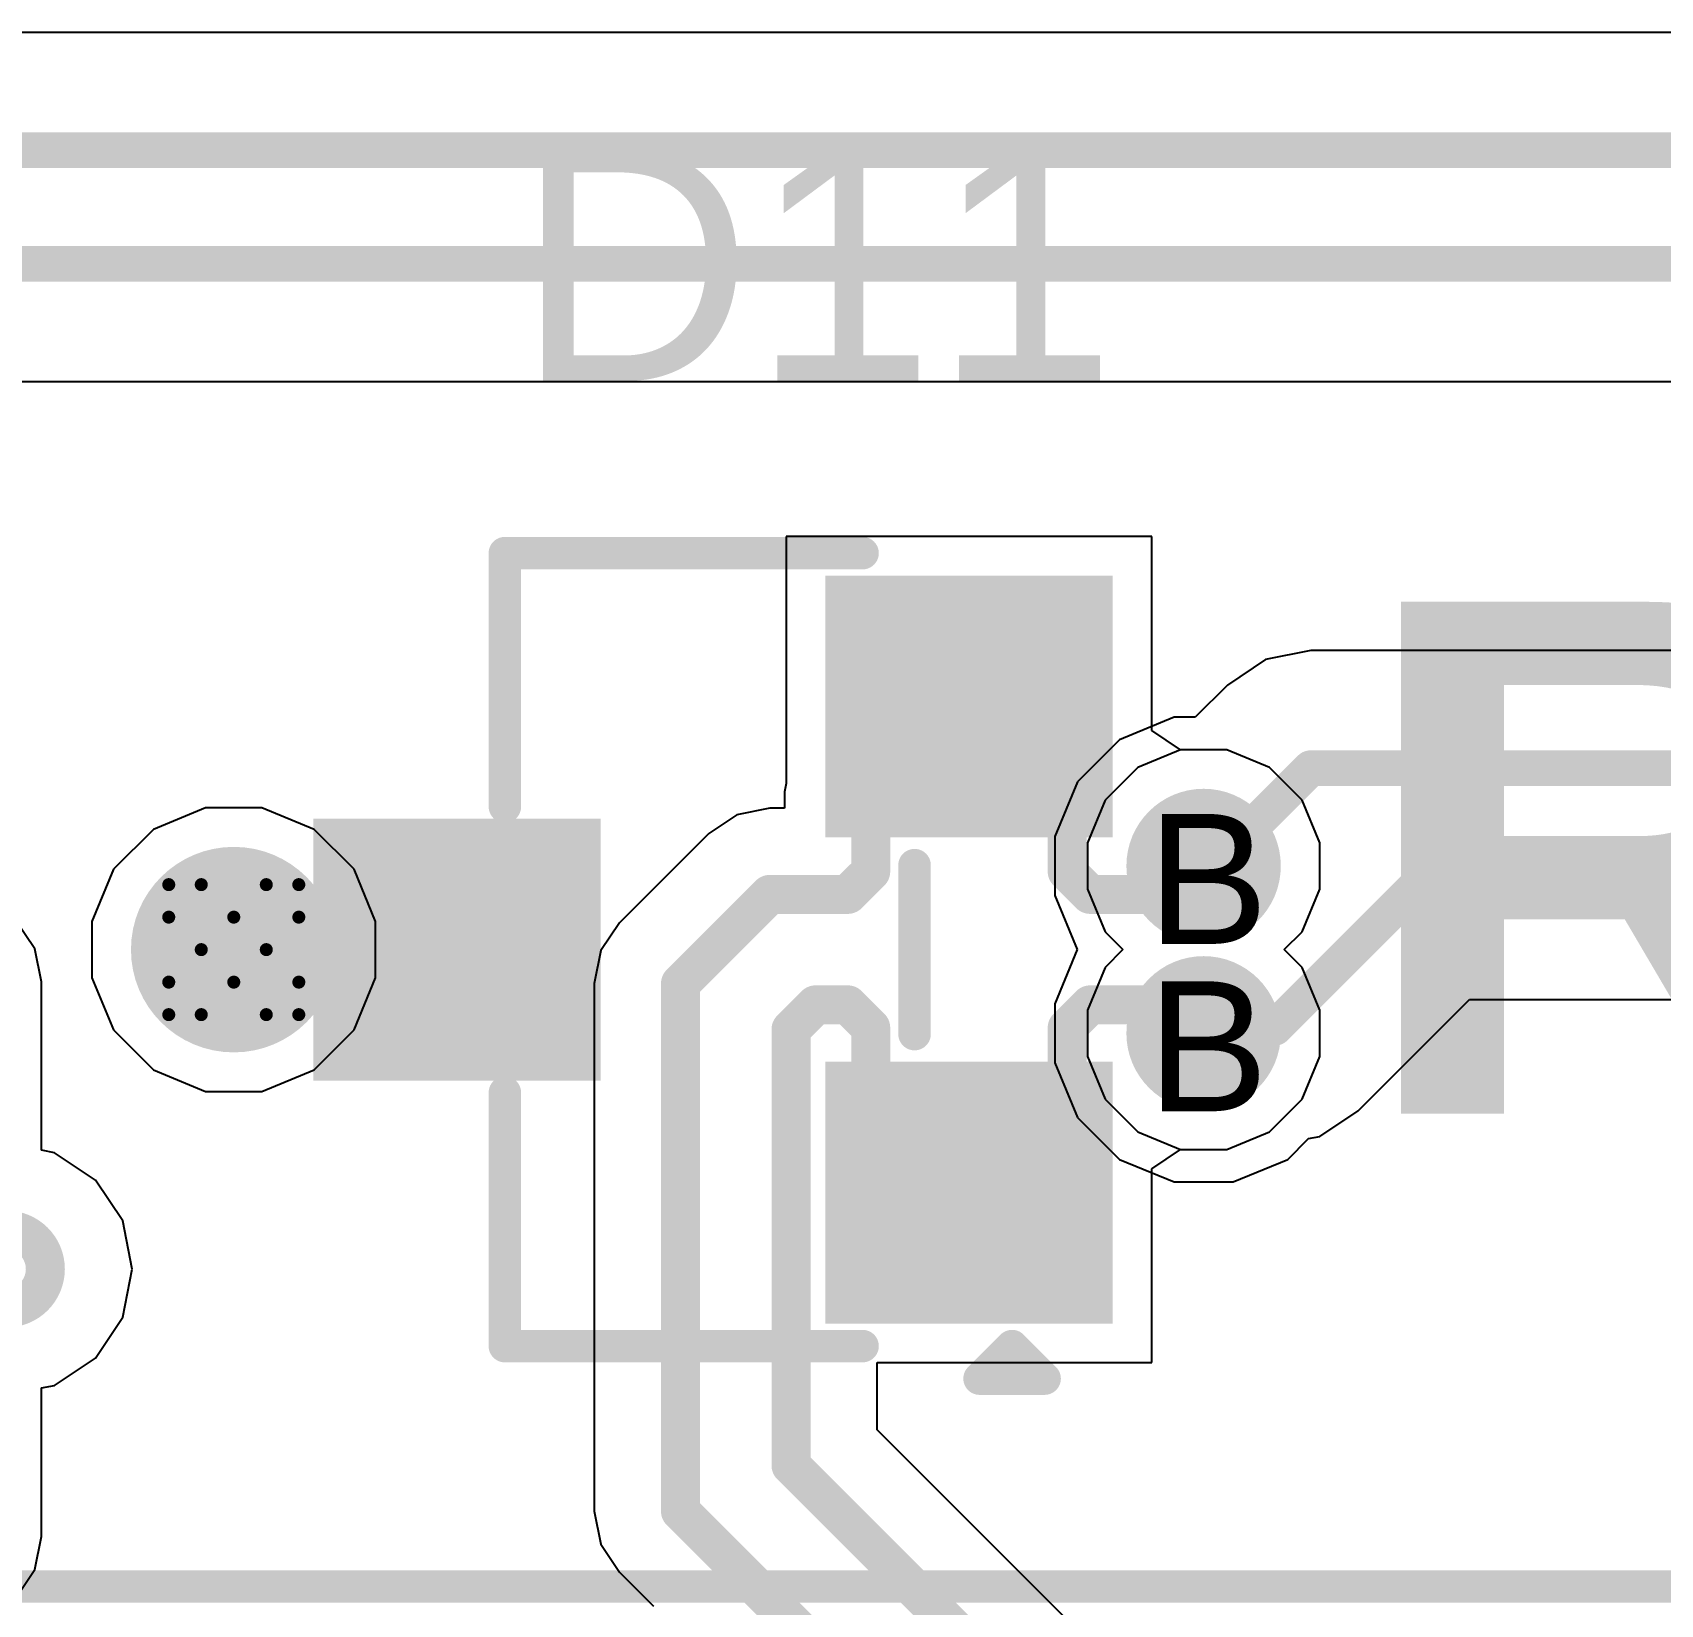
# Model space of a CAD drawing. Header units: inches. Extents: x 0 to 5379, y 0 to 5429.
# Drawn here: x 290.45 to 296.81, y 17.84 to 23.98 of the extents above; entities that cross this region are included whole.
import ezdxf

# ---------------------------------------------------------------- set-up
doc = ezdxf.new("R2010")
doc.units = ezdxf.units.IN
for name, color, linetype in [('Bottom Layer', 5, 'Continuous'), ('Bottom Solder', 6, 'Continuous'), ('Drill Drawing', 1, 'Continuous'), ('GND01', 16, 'Continuous'), ('GND02', 76, 'Continuous'), ('PWR', 156, 'Continuous'), ('SIG 01', 90, 'Continuous'), ('Top Layer', 1, 'Continuous'), ('Top Overlay', 2, 'Continuous'), ('Top Paste', 8, 'Continuous'), ('Top Solder', 216, 'Continuous'), ('Via Holes', 16, 'Continuous')]:
    doc.layers.add(name, color=color, linetype=linetype)
doc.styles.add('Arial', font='', dxfattribs={"height": 0.2})
doc.styles.add('Arial_Bold', font='', dxfattribs={"height": 0.2})
doc.styles.get('Arial').set_extended_font_data('Arial')
doc.styles.get('Arial_Bold').set_extended_font_data('Arial', bold=True)

# ---------------------------------------------------------------- blocks, each defined once
blk = doc.blocks.new('SOT_23_1')
at = {"layer": 'Top Layer'}
for points in [[(-0.41, 1.46), (0.41, 1.46), (0.41, 0.54), (-0.41, 0.54)], [(-1.36, -0.54), (-0.54, -0.54), (-0.54, -1.46), (-1.36, -1.46)], [(0.54, -0.54), (1.36, -0.54), (1.36, -1.46), (0.54, -1.46)]]:
    blk.add_hatch(color=1, dxfattribs=at).paths.add_polyline_path(points)
at = {"layer": 'Top Paste'}
for points in [[(-0.41, 1.46), (0.41, 1.46), (0.41, 0.54), (-0.41, 0.54)], [(-1.36, -0.54), (-0.54, -0.54), (-0.54, -1.46), (-1.36, -1.46)], [(0.54, -0.54), (1.36, -0.54), (1.36, -1.46), (0.54, -1.46)]]:
    blk.add_hatch(color=8, dxfattribs=at).paths.add_polyline_path(points)
at = {"layer": 'Top Solder'}
for points in [[(-0.5116, 1.5616), (0.5116, 1.5616), (0.5116, 0.4384), (-0.5116, 0.4384)], [(-1.4616, -0.4384), (-0.4384, -0.4384), (-0.4384, -1.5616), (-1.4616, -1.5616)], [(0.4384, -0.4384), (1.4616, -0.4384), (1.4616, -1.5616), (0.4384, -1.5616)]]:
    blk.add_hatch(color=216, dxfattribs=at).paths.add_polyline_path(points)
at = {"layer": 'Top Overlay'}
for points in [[(-1.5494, 0.8128, 0.127, 0.127, 0), (-1.5494, -0.5842, 0.127, 0.127, 0)], [(-1.5494, 0.8128, 0.127, 0.127, 0), (-0.5588, 0.8128, 0.127, 0.127, 0)], [(0.5588, 0.8128, 0.127, 0.127, 0), (1.5494, 0.8128, 0.127, 0.127, 0)], [(1.5494, 0.8128, 0.127, 0.127, 0), (1.5494, -0.5842, 0.127, 0.127, 0)], [(-0.3302, -0.7874, 0.127, 0.127, 0), (0.3302, -0.7874, 0.127, 0.127, 0)], [(-1.6764, -1.0414, 0.127, 0.127, 0), (-1.5494, -1.1684, 0.127, 0.127, 0)], [(-1.6764, -1.0414, 0.127, 0.127, 0), (-1.6764, -1.2954, 0.127, 0.127, 0)], [(-1.5494, -1.1684, 0.127, 0.127, 0), (-1.6764, -1.2954, 0.127, 0.127, 0)]]:
    blk.add_lwpolyline(points, format="xyseb", dxfattribs=at)
for points in [[(-1.5812, 0.8128, 0.0635, 0.0635, 1), (-1.5176, 0.8128, 0.0635, 0.0635, 1)], [(-1.5812, 0.8128, 0.0635, 0.0635, 1), (-1.5176, 0.8128, 0.0635, 0.0635, 1)], [(-0.5905, 0.8128, 0.0635, 0.0635, 1), (-0.5271, 0.8128, 0.0635, 0.0635, 1)], [(0.5271, 0.8128, 0.0635, 0.0635, 1), (0.5905, 0.8128, 0.0635, 0.0635, 1)], [(1.5176, 0.8128, 0.0635, 0.0635, 1), (1.5812, 0.8128, 0.0635, 0.0635, 1)], [(1.5176, 0.8128, 0.0635, 0.0635, 1), (1.5812, 0.8128, 0.0635, 0.0635, 1)], [(-1.5812, -0.5842, 0.0635, 0.0635, 1), (-1.5176, -0.5842, 0.0635, 0.0635, 1)], [(1.5176, -0.5842, 0.0635, 0.0635, 1), (1.5812, -0.5842, 0.0635, 0.0635, 1)], [(-0.3619, -0.7874, 0.0635, 0.0635, 1), (-0.2984, -0.7874, 0.0635, 0.0635, 1)], [(0.2984, -0.7874, 0.0635, 0.0635, 1), (0.3619, -0.7874, 0.0635, 0.0635, 1)], [(-1.7082, -1.0414, 0.0635, 0.0635, 1), (-1.6446, -1.0414, 0.0635, 0.0635, 1)], [(-1.7082, -1.0414, 0.0635, 0.0635, 1), (-1.6446, -1.0414, 0.0635, 0.0635, 1)], [(-1.5812, -1.1684, 0.0635, 0.0635, 1), (-1.5176, -1.1684, 0.0635, 0.0635, 1)], [(-1.5812, -1.1684, 0.0635, 0.0635, 1), (-1.5176, -1.1684, 0.0635, 0.0635, 1)], [(-1.7082, -1.2954, 0.0635, 0.0635, 1), (-1.6446, -1.2954, 0.0635, 0.0635, 1)], [(-1.7082, -1.2954, 0.0635, 0.0635, 1), (-1.6446, -1.2954, 0.0635, 0.0635, 1)]]:
    blk.add_lwpolyline(points, format="xyseb", close=True, dxfattribs=at)
blk = doc.blocks.new('HC_RJ45_5622_1_6_Y_828')
at = {"layer": 'Top Overlay'}
blk.add_lwpolyline([(-7.62, 5.7151, 0.127, 0.127, 0), (7.62, 5.7151, 0.127, 0.127, 0)], format="xyseb", dxfattribs=at)

msp = doc.modelspace()

# ---------------------------------------------------------------- hatches: boundary and pattern name
at = {"layer": 'Bottom Layer'}
h = msp.add_hatch(color=5, dxfattribs=at)
edge = h.paths.add_edge_path()
edge.add_arc((295.0247, 20.7232), 0.2, 0, 360)
h = msp.add_hatch(color=5, dxfattribs=at)
edge = h.paths.add_edge_path()
edge.add_arc((291.2364, 20.3962), 0.3, 0, 360)
h = msp.add_hatch(color=5, dxfattribs=at)
edge = h.paths.add_edge_path()
edge.add_arc((295.0247, 20.0692), 0.2, 0, 360)
at = {"layer": 'Bottom Solder'}
h = msp.add_hatch(color=6, dxfattribs=at)
edge = h.paths.add_edge_path()
edge.add_arc((295.0247, 20.7232), 0.3016, 0, 360)
h = msp.add_hatch(color=6, dxfattribs=at)
edge = h.paths.add_edge_path()
edge.add_arc((291.2364, 20.3962), 0.4016, 0, 360)
h = msp.add_hatch(color=6, dxfattribs=at)
edge = h.paths.add_edge_path()
edge.add_arc((295.0247, 20.0692), 0.3016, 0, 360)
at = {"layer": 'GND01'}
h = msp.add_hatch(color=16, dxfattribs=at)
edge = h.paths.add_edge_path()
edge.add_arc((295.0247, 20.7232), 0.2, 0, 360)
h = msp.add_hatch(color=16, dxfattribs=at)
edge = h.paths.add_edge_path()
edge.add_arc((291.2364, 20.3962), 0.3, 0, 360)
h = msp.add_hatch(color=16, dxfattribs=at)
edge = h.paths.add_edge_path()
edge.add_arc((295.0247, 20.0692), 0.2, 0, 360)
at = {"layer": 'GND02'}
h = msp.add_hatch(color=76, dxfattribs=at)
edge = h.paths.add_edge_path()
edge.add_arc((295.0247, 20.7232), 0.2, 0, 360)
h = msp.add_hatch(color=76, dxfattribs=at)
edge = h.paths.add_edge_path()
edge.add_arc((291.2364, 20.3962), 0.3, 0, 360)
h = msp.add_hatch(color=76, dxfattribs=at)
edge = h.paths.add_edge_path()
edge.add_arc((295.0247, 20.0692), 0.2, 0, 360)
at = {"layer": 'PWR'}
h = msp.add_hatch(color=156, dxfattribs=at)
edge = h.paths.add_edge_path()
edge.add_arc((295.0247, 20.7232), 0.2, 0, 360)
h = msp.add_hatch(color=156, dxfattribs=at)
edge = h.paths.add_edge_path()
edge.add_arc((291.2364, 20.3962), 0.3, 0, 360)
h = msp.add_hatch(color=156, dxfattribs=at)
edge = h.paths.add_edge_path()
edge.add_arc((295.0247, 20.0692), 0.2, 0, 360)
at = {"layer": 'SIG 01'}
h = msp.add_hatch(color=90, dxfattribs=at)
edge = h.paths.add_edge_path()
edge.add_arc((295.0247, 20.7232), 0.2, 0, 360)
h = msp.add_hatch(color=90, dxfattribs=at)
edge = h.paths.add_edge_path()
edge.add_arc((291.2364, 20.3962), 0.3, 0, 360)
h = msp.add_hatch(color=90, dxfattribs=at)
edge = h.paths.add_edge_path()
edge.add_arc((295.0247, 20.0692), 0.2, 0, 360)
at = {"layer": 'Top Layer'}
h = msp.add_hatch(color=1, dxfattribs=at)
edge = h.paths.add_edge_path()
edge.add_arc((295.0247, 20.7232), 0.2, 0, 360)
h = msp.add_hatch(color=1, dxfattribs=at)
edge = h.paths.add_edge_path()
edge.add_arc((291.2364, 20.3962), 0.3, 0, 360)
h = msp.add_hatch(color=1, dxfattribs=at)
edge = h.paths.add_edge_path()
edge.add_arc((295.0247, 20.0692), 0.2, 0, 360)
at = {"layer": 'Top Solder'}
h = msp.add_hatch(color=216, dxfattribs=at)
edge = h.paths.add_edge_path()
edge.add_arc((295.0247, 20.7232), 0.3016, 0, 360)
h = msp.add_hatch(color=216, dxfattribs=at)
edge = h.paths.add_edge_path()
edge.add_arc((291.2364, 20.3962), 0.4016, 0, 360)
h = msp.add_hatch(color=216, dxfattribs=at)
edge = h.paths.add_edge_path()
edge.add_arc((295.0247, 20.0692), 0.3016, 0, 360)
at = {"layer": 'Via Holes'}
h = msp.add_hatch(color=7, dxfattribs=at)
edge = h.paths.add_edge_path()
edge.add_arc((295.0247, 20.7232), 0.1, 0, 360)
h = msp.add_hatch(color=7, dxfattribs=at)
edge = h.paths.add_edge_path()
edge.add_arc((291.2364, 20.3962), 0.15, 0, 360)
h = msp.add_hatch(color=7, dxfattribs=at)
edge = h.paths.add_edge_path()
edge.add_arc((295.0247, 20.0692), 0.1, 0, 360)

# ---------------------------------------------------------------- linework, layer by layer
at = {"layer": 'Bottom Layer'}
for p, q in [((294.9344, 21.1772), (294.7675, 21.1081)), ((295.115, 21.1772), (294.9344, 21.1772)), ((295.2819, 21.1081), (295.115, 21.1772)), ((294.7675, 21.1081), (294.6398, 20.9804)), ((295.4096, 20.9804), (295.2819, 21.1081)), ((294.6398, 20.9804), (294.5707, 20.8135)), ((295.4787, 20.8135), (295.4096, 20.9804)), ((294.5707, 20.8135), (294.5707, 20.6329)), ((295.4787, 20.6329), (295.4787, 20.8135)), ((294.5707, 20.6329), (294.6398, 20.466)), ((295.4096, 20.466), (295.4787, 20.6329)), ((294.6398, 20.466), (294.7097, 20.3962)), ((295.3398, 20.3962), (295.4096, 20.466)), ((294.7097, 20.3962), (294.6398, 20.3264)), ((295.4096, 20.3264), (295.3398, 20.3962)), ((294.6398, 20.3264), (294.5707, 20.1595)), ((295.4787, 20.1595), (295.4096, 20.3264)), ((294.5707, 20.1595), (294.5707, 19.9789)), ((295.4787, 19.9789), (295.4787, 20.1595)), ((294.5707, 19.9789), (294.6398, 19.812)), ((295.4096, 19.812), (295.4787, 19.9789)), ((294.6398, 19.812), (294.7675, 19.6843)), ((295.2819, 19.6843), (295.4096, 19.812)), ((294.7675, 19.6843), (294.9344, 19.6152)), ((295.115, 19.6152), (295.2819, 19.6843)), ((294.9344, 19.6152), (295.115, 19.6152))]:
    msp.add_line(p, q, dxfattribs=at)
at = {"layer": 'Drill Drawing'}
for points in [[(290.9824, 20.5232, 0.0508, 0.0508, 0), (290.9824, 20.6502, 0.0508, 0.0508, 0)], [(290.9824, 20.6502, 0.0508, 0.0508, 0), (291.1094, 20.6502, 0.0508, 0.0508, 0)], [(291.1094, 20.6502, 0.0508, 0.0508, 0), (291.2364, 20.5232, 0.0508, 0.0508, 0)], [(291.2364, 20.5232, 0.0508, 0.0508, 0), (291.3634, 20.6502, 0.0508, 0.0508, 0)], [(291.3634, 20.6502, 0.0508, 0.0508, 0), (291.4904, 20.6502, 0.0508, 0.0508, 0)], [(291.4904, 20.5232, 0.0508, 0.0508, 0), (291.4904, 20.6502, 0.0508, 0.0508, 0)], [(290.9824, 20.5232, 0.0508, 0.0508, 0), (291.1094, 20.3962, 0.0508, 0.0508, 0)], [(291.3634, 20.3962, 0.0508, 0.0508, 0), (291.4904, 20.5232, 0.0508, 0.0508, 0)], [(290.9824, 20.2692, 0.0508, 0.0508, 0), (291.1094, 20.3962, 0.0508, 0.0508, 0)], [(291.3634, 20.3962, 0.0508, 0.0508, 0), (291.4904, 20.2692, 0.0508, 0.0508, 0)], [(290.9824, 20.1422, 0.0508, 0.0508, 0), (290.9824, 20.2692, 0.0508, 0.0508, 0)], [(291.1094, 20.1422, 0.0508, 0.0508, 0), (291.2364, 20.2692, 0.0508, 0.0508, 0)], [(291.2364, 20.2692, 0.0508, 0.0508, 0), (291.3634, 20.1422, 0.0508, 0.0508, 0)], [(291.4904, 20.1422, 0.0508, 0.0508, 0), (291.4904, 20.2692, 0.0508, 0.0508, 0)], [(290.9824, 20.1422, 0.0508, 0.0508, 0), (291.1094, 20.1422, 0.0508, 0.0508, 0)], [(291.3634, 20.1422, 0.0508, 0.0508, 0), (291.4904, 20.1422, 0.0508, 0.0508, 0)]]:
    msp.add_lwpolyline(points, format="xyseb", dxfattribs=at)
for points in [[(290.9697, 20.6502, 0.0254, 0.0254, 1), (290.9951, 20.6502, 0.0254, 0.0254, 1)], [(290.9697, 20.6502, 0.0254, 0.0254, 1), (290.9951, 20.6502, 0.0254, 0.0254, 1)], [(291.0967, 20.6502, 0.0254, 0.0254, 1), (291.1221, 20.6502, 0.0254, 0.0254, 1)], [(291.0967, 20.6502, 0.0254, 0.0254, 1), (291.1221, 20.6502, 0.0254, 0.0254, 1)], [(291.3507, 20.6502, 0.0254, 0.0254, 1), (291.3761, 20.6502, 0.0254, 0.0254, 1)], [(291.3507, 20.6502, 0.0254, 0.0254, 1), (291.3761, 20.6502, 0.0254, 0.0254, 1)], [(291.4777, 20.6502, 0.0254, 0.0254, 1), (291.5031, 20.6502, 0.0254, 0.0254, 1)], [(291.4777, 20.6502, 0.0254, 0.0254, 1), (291.5031, 20.6502, 0.0254, 0.0254, 1)], [(290.9697, 20.5232, 0.0254, 0.0254, 1), (290.9951, 20.5232, 0.0254, 0.0254, 1)], [(290.9697, 20.5232, 0.0254, 0.0254, 1), (290.9951, 20.5232, 0.0254, 0.0254, 1)], [(291.2237, 20.5232, 0.0254, 0.0254, 1), (291.2491, 20.5232, 0.0254, 0.0254, 1)], [(291.2237, 20.5232, 0.0254, 0.0254, 1), (291.2491, 20.5232, 0.0254, 0.0254, 1)], [(291.4777, 20.5232, 0.0254, 0.0254, 1), (291.5031, 20.5232, 0.0254, 0.0254, 1)], [(291.4777, 20.5232, 0.0254, 0.0254, 1), (291.5031, 20.5232, 0.0254, 0.0254, 1)], [(291.0967, 20.3962, 0.0254, 0.0254, 1), (291.1221, 20.3962, 0.0254, 0.0254, 1)], [(291.0967, 20.3962, 0.0254, 0.0254, 1), (291.1221, 20.3962, 0.0254, 0.0254, 1)], [(291.3507, 20.3962, 0.0254, 0.0254, 1), (291.3761, 20.3962, 0.0254, 0.0254, 1)], [(291.3507, 20.3962, 0.0254, 0.0254, 1), (291.3761, 20.3962, 0.0254, 0.0254, 1)], [(290.9697, 20.2692, 0.0254, 0.0254, 1), (290.9951, 20.2692, 0.0254, 0.0254, 1)], [(290.9697, 20.2692, 0.0254, 0.0254, 1), (290.9951, 20.2692, 0.0254, 0.0254, 1)], [(291.2237, 20.2692, 0.0254, 0.0254, 1), (291.2491, 20.2692, 0.0254, 0.0254, 1)], [(291.2237, 20.2692, 0.0254, 0.0254, 1), (291.2491, 20.2692, 0.0254, 0.0254, 1)], [(291.4777, 20.2692, 0.0254, 0.0254, 1), (291.5031, 20.2692, 0.0254, 0.0254, 1)], [(291.4777, 20.2692, 0.0254, 0.0254, 1), (291.5031, 20.2692, 0.0254, 0.0254, 1)], [(290.9697, 20.1422, 0.0254, 0.0254, 1), (290.9951, 20.1422, 0.0254, 0.0254, 1)], [(290.9697, 20.1422, 0.0254, 0.0254, 1), (290.9951, 20.1422, 0.0254, 0.0254, 1)], [(291.0967, 20.1422, 0.0254, 0.0254, 1), (291.1221, 20.1422, 0.0254, 0.0254, 1)], [(291.0967, 20.1422, 0.0254, 0.0254, 1), (291.1221, 20.1422, 0.0254, 0.0254, 1)], [(291.3507, 20.1422, 0.0254, 0.0254, 1), (291.3761, 20.1422, 0.0254, 0.0254, 1)], [(291.3507, 20.1422, 0.0254, 0.0254, 1), (291.3761, 20.1422, 0.0254, 0.0254, 1)], [(291.4777, 20.1422, 0.0254, 0.0254, 1), (291.5031, 20.1422, 0.0254, 0.0254, 1)], [(291.4777, 20.1422, 0.0254, 0.0254, 1), (291.5031, 20.1422, 0.0254, 0.0254, 1)]]:
    msp.add_lwpolyline(points, format="xyseb", close=True, dxfattribs=at)
at = {"layer": 'GND01'}
for p, q in [((294.9344, 21.1772), (294.7675, 21.1081)), ((295.115, 21.1772), (294.9344, 21.1772)), ((295.2819, 21.1081), (295.115, 21.1772)), ((294.7675, 21.1081), (294.6398, 20.9804)), ((295.4096, 20.9804), (295.2819, 21.1081)), ((294.6398, 20.9804), (294.5707, 20.8135)), ((295.4787, 20.8135), (295.4096, 20.9804)), ((294.5707, 20.8135), (294.5707, 20.6329)), ((295.4787, 20.6329), (295.4787, 20.8135)), ((294.5707, 20.6329), (294.6398, 20.466)), ((295.4096, 20.466), (295.4787, 20.6329)), ((294.6398, 20.466), (294.7097, 20.3962)), ((295.3398, 20.3962), (295.4096, 20.466)), ((294.7097, 20.3962), (294.6398, 20.3264)), ((295.4096, 20.3264), (295.3398, 20.3962)), ((294.6398, 20.3264), (294.5707, 20.1595)), ((295.4787, 20.1595), (295.4096, 20.3264)), ((294.5707, 20.1595), (294.5707, 19.9789)), ((295.4787, 19.9789), (295.4787, 20.1595)), ((294.5707, 19.9789), (294.6398, 19.812)), ((295.4096, 19.812), (295.4787, 19.9789)), ((294.6398, 19.812), (294.7675, 19.6843)), ((295.2819, 19.6843), (295.4096, 19.812)), ((294.7675, 19.6843), (294.9344, 19.6152)), ((295.115, 19.6152), (295.2819, 19.6843)), ((294.9344, 19.6152), (295.115, 19.6152))]:
    msp.add_line(p, q, dxfattribs=at)
at = {"layer": 'GND02'}
for p, q in [((294.9344, 21.1772), (294.7675, 21.1081)), ((295.115, 21.1772), (294.9344, 21.1772)), ((295.2819, 21.1081), (295.115, 21.1772)), ((294.7675, 21.1081), (294.6398, 20.9804)), ((295.4096, 20.9804), (295.2819, 21.1081)), ((294.6398, 20.9804), (294.5707, 20.8135)), ((295.4787, 20.8135), (295.4096, 20.9804)), ((294.5707, 20.8135), (294.5707, 20.6329)), ((295.4787, 20.6329), (295.4787, 20.8135)), ((294.5707, 20.6329), (294.6398, 20.466)), ((295.4096, 20.466), (295.4787, 20.6329)), ((294.6398, 20.466), (294.7097, 20.3962)), ((295.3398, 20.3962), (295.4096, 20.466)), ((294.7097, 20.3962), (294.6398, 20.3264)), ((295.4096, 20.3264), (295.3398, 20.3962)), ((294.6398, 20.3264), (294.5707, 20.1595)), ((295.4787, 20.1595), (295.4096, 20.3264)), ((294.5707, 20.1595), (294.5707, 19.9789)), ((295.4787, 19.9789), (295.4787, 20.1595)), ((294.5707, 19.9789), (294.6398, 19.812)), ((295.4096, 19.812), (295.4787, 19.9789)), ((294.6398, 19.812), (294.7675, 19.6843)), ((295.2819, 19.6843), (295.4096, 19.812)), ((294.7675, 19.6843), (294.9344, 19.6152)), ((295.115, 19.6152), (295.2819, 19.6843)), ((294.9344, 19.6152), (295.115, 19.6152))]:
    msp.add_line(p, q, dxfattribs=at)
at = {"layer": 'PWR'}
for p, q in [((294.9344, 21.1772), (294.7675, 21.1081)), ((295.115, 21.1772), (294.9344, 21.1772)), ((295.2819, 21.1081), (295.115, 21.1772)), ((294.7675, 21.1081), (294.6398, 20.9804)), ((295.4096, 20.9804), (295.2819, 21.1081)), ((291.1262, 20.9502), (290.9226, 20.8659)), ((291.3466, 20.9502), (291.1262, 20.9502)), ((291.5502, 20.8659), (291.3466, 20.9502)), ((294.6398, 20.9804), (294.5707, 20.8135)), ((295.4787, 20.8135), (295.4096, 20.9804)), ((290.9226, 20.8659), (290.7667, 20.71)), ((291.7061, 20.71), (291.5502, 20.8659)), ((294.5707, 20.8135), (294.5707, 20.6329)), ((295.4787, 20.6329), (295.4787, 20.8135)), ((290.7667, 20.71), (290.6824, 20.5064)), ((291.7904, 20.5064), (291.7061, 20.71)), ((294.5707, 20.6329), (294.6398, 20.466)), ((295.4096, 20.466), (295.4787, 20.6329)), ((290.6824, 20.5064), (290.6824, 20.286)), ((291.7904, 20.286), (291.7904, 20.5064)), ((294.6398, 20.466), (294.7097, 20.3962)), ((295.3398, 20.3962), (295.4096, 20.466)), ((294.7097, 20.3962), (294.6398, 20.3264)), ((295.4096, 20.3264), (295.3398, 20.3962)), ((290.6824, 20.286), (290.7667, 20.0824)), ((291.7061, 20.0824), (291.7904, 20.286)), ((294.6398, 20.3264), (294.5707, 20.1595)), ((295.4787, 20.1595), (295.4096, 20.3264)), ((294.5707, 20.1595), (294.5707, 19.9789)), ((295.4787, 19.9789), (295.4787, 20.1595)), ((290.7667, 20.0824), (290.9226, 19.9265)), ((291.5502, 19.9265), (291.7061, 20.0824)), ((294.5707, 19.9789), (294.6398, 19.812)), ((295.4096, 19.812), (295.4787, 19.9789)), ((290.9226, 19.9265), (291.1262, 19.8422)), ((291.3466, 19.8422), (291.5502, 19.9265)), ((291.1262, 19.8422), (291.3466, 19.8422)), ((294.6398, 19.812), (294.7675, 19.6843)), ((295.2819, 19.6843), (295.4096, 19.812)), ((294.7675, 19.6843), (294.9344, 19.6152)), ((295.115, 19.6152), (295.2819, 19.6843)), ((294.9344, 19.6152), (295.115, 19.6152))]:
    msp.add_line(p, q, dxfattribs=at)
at = {"layer": 'SIG 01'}
for p, q in [((299.5804, 23.9801), (287.734, 23.9801)), ((288.1085, 22.6162), (299.9549, 22.6162)), ((295.443, 21.5649), (295.267, 21.5299)), ((300.9971, 21.5649), (295.443, 21.5649)), ((295.267, 21.5299), (295.1179, 21.4302)), ((295.1179, 21.4302), (294.9919, 21.3042)), ((294.9091, 21.3042), (294.6956, 21.2157)), ((294.9919, 21.3042), (294.9091, 21.3042)), ((294.6956, 21.2157), (294.5322, 21.0523)), ((294.5322, 21.0523), (294.4437, 20.8388)), ((294.4437, 20.8388), (294.4437, 20.6076)), ((294.4437, 20.6076), (294.5313, 20.3962)), ((294.5313, 20.3962), (294.4437, 20.1848)), ((294.4437, 20.1848), (294.4437, 19.9536)), ((295.6278, 19.7659), (296.0629, 20.201)), ((296.0629, 20.201), (301.3716, 20.201)), ((294.4437, 19.9536), (294.5322, 19.7401)), ((294.5322, 19.7401), (294.6956, 19.5767)), ((295.4787, 19.6662), (295.6278, 19.7659)), ((295.3538, 19.5767), (295.4347, 19.6575)), ((295.4347, 19.6575), (295.4787, 19.6662)), ((294.6956, 19.5767), (294.9091, 19.4882)), ((295.1403, 19.4882), (295.3538, 19.5767)), ((294.9091, 19.4882), (295.1403, 19.4882))]:
    msp.add_line(p, q, dxfattribs=at)
for points in [[(287.734, 23.5204, 0.1397, 0.1397, 0), (299.7708, 23.5204, 0.1397, 0.1397, 0)], [(287.9181, 23.0759, 0.1397, 0.1397, 0), (299.9549, 23.0759, 0.1397, 0.1397, 0)], [(295.061, 20.7232, 0.1397, 0.1397, 0), (295.443, 21.1052, 0.1397, 0.1397, 0)], [(295.443, 21.1052, 0.1397, 0.1397, 0), (301.1875, 21.1052, 0.1397, 0.1397, 0)], [(295.0247, 20.7232, 0.1397, 0.1397, 0), (295.061, 20.7232, 0.1397, 0.1397, 0)], [(295.3028, 20.0909, 0.1397, 0.1397, 0), (295.8725, 20.6607, 0.1397, 0.1397, 0)], [(295.8725, 20.6607, 0.1397, 0.1397, 0), (301.3716, 20.6607, 0.1397, 0.1397, 0)], [(295.0247, 20.0692, 0.1397, 0.1397, 0), (295.0465, 20.0909, 0.1397, 0.1397, 0)], [(295.0465, 20.0909, 0.1397, 0.1397, 0), (295.3028, 20.0909, 0.1397, 0.1397, 0)]]:
    msp.add_lwpolyline(points, format="xyseb", dxfattribs=at)
for points in [[(295.408, 21.1052, 0.0698, 0.0698, 1), (295.4779, 21.1052, 0.0698, 0.0698, 1)], [(295.408, 21.1052, 0.0698, 0.0698, 1), (295.4779, 21.1052, 0.0698, 0.0698, 1)], [(294.9898, 20.7232, 0.0698, 0.0698, 1), (295.0596, 20.7232, 0.0698, 0.0698, 1)], [(295.026, 20.7232, 0.0698, 0.0698, 1), (295.0959, 20.7232, 0.0698, 0.0698, 1)], [(295.026, 20.7232, 0.0698, 0.0698, 1), (295.0959, 20.7232, 0.0698, 0.0698, 1)], [(295.8376, 20.6607, 0.0698, 0.0698, 1), (295.9074, 20.6607, 0.0698, 0.0698, 1)], [(295.8376, 20.6607, 0.0698, 0.0698, 1), (295.9074, 20.6607, 0.0698, 0.0698, 1)], [(295.0115, 20.0909, 0.0698, 0.0698, 1), (295.0814, 20.0909, 0.0698, 0.0698, 1)], [(295.0115, 20.0909, 0.0698, 0.0698, 1), (295.0814, 20.0909, 0.0698, 0.0698, 1)], [(295.2678, 20.0909, 0.0698, 0.0698, 1), (295.3377, 20.0909, 0.0698, 0.0698, 1)], [(295.2678, 20.0909, 0.0698, 0.0698, 1), (295.3377, 20.0909, 0.0698, 0.0698, 1)], [(294.9898, 20.0692, 0.0698, 0.0698, 1), (295.0596, 20.0692, 0.0698, 0.0698, 1)]]:
    msp.add_lwpolyline(points, format="xyseb", close=True, dxfattribs=at)
at = {"layer": 'Top Layer'}
for p, q in [((294.8222, 22.0102), (293.3942, 22.0102)), ((293.3942, 22.0102), (293.3942, 21.0449)), ((294.8222, 21.2522), (294.8222, 22.0102)), ((294.9344, 21.1772), (294.8222, 21.2522)), ((295.115, 21.1772), (294.9344, 21.1772)), ((295.2819, 21.1081), (295.115, 21.1772)), ((295.4096, 20.9804), (295.2819, 21.1081)), ((293.3942, 21.0449), (293.3877, 21.0124)), ((293.3877, 21.0124), (293.3877, 20.9488)), ((293.2012, 20.9231), (293.092, 20.8502)), ((293.33, 20.9488), (293.2012, 20.9231)), ((293.3877, 20.9488), (293.33, 20.9488)), ((295.4787, 20.8135), (295.4096, 20.9804)), ((293.092, 20.8502), (292.7432, 20.5014)), ((295.4787, 20.6329), (295.4787, 20.8135)), ((295.4096, 20.466), (295.4787, 20.6329)), ((290.4597, 20.3987), (290.3867, 20.5079)), ((292.7432, 20.5014), (292.6702, 20.3922)), ((295.3398, 20.3962), (295.4096, 20.466)), ((290.4853, 20.2699), (290.4597, 20.3987)), ((292.6702, 20.3922), (292.6446, 20.2634)), ((295.4096, 20.3264), (295.3398, 20.3962)), ((295.4787, 20.1595), (295.4096, 20.3264)), ((290.4853, 19.6127), (290.4853, 20.2699)), ((292.6446, 20.2634), (292.6446, 18.2017)), ((295.4787, 19.9789), (295.4787, 20.1595)), ((295.4096, 19.812), (295.4787, 19.9789)), ((295.2819, 19.6843), (295.4096, 19.812)), ((295.115, 19.6152), (295.2819, 19.6843)), ((290.5363, 19.6026), (290.4853, 19.6127)), ((290.6959, 19.4959), (290.5363, 19.6026)), ((294.8222, 19.5402), (294.9344, 19.6152)), ((294.9344, 19.6152), (295.115, 19.6152)), ((294.8222, 18.7822), (294.8222, 19.5402)), ((290.8026, 19.3363), (290.6959, 19.4959)), ((290.8401, 19.148), (290.8026, 19.3363)), ((290.8026, 18.9597), (290.8401, 19.148)), ((290.6959, 18.8001), (290.8026, 18.9597)), ((290.5363, 18.6934), (290.6959, 18.8001)), ((293.7498, 18.52), (293.7498, 18.7822)), ((293.7498, 18.7822), (294.8222, 18.7822)), ((290.4853, 18.6832), (290.5363, 18.6934)), ((290.4853, 18.1027), (290.4853, 18.6832)), ((294.657, 17.6127), (293.7498, 18.52)), ((292.6446, 18.2017), (292.6702, 18.0728)), ((290.4597, 17.9738), (290.4853, 18.1027)), ((292.6702, 18.0728), (292.7432, 17.9636)), ((290.3867, 17.8646), (290.4597, 17.9738)), ((292.7432, 17.9636), (292.876, 17.8309))]:
    msp.add_line(p, q, dxfattribs=at)
for points in [[(293.7244, 21.0124, 0.1524, 0.1524, 0), (294.0582, 21.3462, 0.1524, 0.1524, 0)], [(294.0582, 21.3462, 0.1524, 0.1524, 0), (294.1082, 21.3462, 0.1524, 0.1524, 0)], [(294.1082, 21.3462, 0.1524, 0.1524, 0), (294.1582, 21.3462, 0.1524, 0.1524, 0)], [(294.1582, 21.3462, 0.1524, 0.1524, 0), (294.492, 21.0124, 0.1524, 0.1524, 0)], [(293.7244, 20.7014, 0.1524, 0.1524, 0), (293.7244, 21.0124, 0.1524, 0.1524, 0)], [(294.492, 20.7014, 0.1524, 0.1524, 0), (294.492, 21.0124, 0.1524, 0.1524, 0)], [(294.8466, 20.6121, 0.1524, 0.1524, 0), (294.9577, 20.7232, 0.1524, 0.1524, 0)], [(294.9577, 20.7232, 0.1524, 0.1524, 0), (295.0247, 20.7232, 0.1524, 0.1524, 0)], [(293.6351, 20.6121, 0.1524, 0.1524, 0), (293.7244, 20.7014, 0.1524, 0.1524, 0)], [(294.492, 20.7014, 0.1524, 0.1524, 0), (294.5813, 20.6121, 0.1524, 0.1524, 0)], [(292.9813, 20.2634, 0.1524, 0.1524, 0), (293.33, 20.6121, 0.1524, 0.1524, 0)], [(293.33, 20.6121, 0.1524, 0.1524, 0), (293.6351, 20.6121, 0.1524, 0.1524, 0)], [(294.5813, 20.6121, 0.1524, 0.1524, 0), (294.8466, 20.6121, 0.1524, 0.1524, 0)], [(291.2364, 20.3962, 0.254, 0.254, 0), (292.1082, 20.3962, 0.254, 0.254, 0)], [(292.9813, 18.2017, 0.1524, 0.1524, 0), (292.9813, 20.2634, 0.1524, 0.1524, 0)], [(293.4131, 20.0845, 0.1524, 0.1524, 0), (293.5089, 20.1803, 0.1524, 0.1524, 0)], [(293.5089, 20.1803, 0.1524, 0.1524, 0), (293.6351, 20.1803, 0.1524, 0.1524, 0)], [(293.6351, 20.1803, 0.1524, 0.1524, 0), (293.7244, 20.091, 0.1524, 0.1524, 0)], [(294.492, 20.091, 0.1524, 0.1524, 0), (294.5813, 20.1803, 0.1524, 0.1524, 0)], [(294.5813, 20.1803, 0.1524, 0.1524, 0), (294.8466, 20.1803, 0.1524, 0.1524, 0)], [(294.8466, 20.1803, 0.1524, 0.1524, 0), (294.9577, 20.0692, 0.1524, 0.1524, 0)], [(293.4131, 18.3805, 0.1524, 0.1524, 0), (293.4131, 20.0845, 0.1524, 0.1524, 0)], [(293.7244, 19.78, 0.1524, 0.1524, 0), (293.7244, 20.091, 0.1524, 0.1524, 0)], [(294.492, 19.78, 0.1524, 0.1524, 0), (294.492, 20.091, 0.1524, 0.1524, 0)], [(294.9577, 20.0692, 0.1524, 0.1524, 0), (295.0247, 20.0692, 0.1524, 0.1524, 0)], [(293.7244, 19.78, 0.1524, 0.1524, 0), (294.0582, 19.4462, 0.1524, 0.1524, 0)], [(294.1582, 19.4462, 0.1524, 0.1524, 0), (294.492, 19.78, 0.1524, 0.1524, 0)], [(294.0582, 19.4462, 0.1524, 0.1524, 0), (294.1082, 19.4462, 0.1524, 0.1524, 0)], [(294.1082, 19.4462, 0.1524, 0.1524, 0), (294.1582, 19.4462, 0.1524, 0.1524, 0)], [(290.348, 19.3004, 0.1524, 0.1524, -1), (290.348, 18.9956, 0.1524, 0.1524, 0)], [(293.4131, 18.3805, 0.1524, 0.1524, 0), (294.419, 17.3746, 0.1524, 0.1524, 0)], [(292.9813, 18.2017, 0.1524, 0.1524, 0), (293.9872, 17.1958, 0.1524, 0.1524, 0)]]:
    msp.add_lwpolyline(points, format="xyseb", dxfattribs=at)
for points in [[(294.0201, 21.3462, 0.0762, 0.0762, 1), (294.0963, 21.3462, 0.0762, 0.0762, 1)], [(294.0201, 21.3462, 0.0762, 0.0762, 1), (294.0963, 21.3462, 0.0762, 0.0762, 1)], [(294.0701, 21.3462, 0.0762, 0.0762, 1), (294.1463, 21.3462, 0.0762, 0.0762, 1)], [(294.0701, 21.3462, 0.0762, 0.0762, 1), (294.1463, 21.3462, 0.0762, 0.0762, 1)], [(294.1201, 21.3462, 0.0762, 0.0762, 1), (294.1963, 21.3462, 0.0762, 0.0762, 1)], [(294.1201, 21.3462, 0.0762, 0.0762, 1), (294.1963, 21.3462, 0.0762, 0.0762, 1)], [(293.6863, 21.0124, 0.0762, 0.0762, 1), (293.7625, 21.0124, 0.0762, 0.0762, 1)], [(293.6863, 21.0124, 0.0762, 0.0762, 1), (293.7625, 21.0124, 0.0762, 0.0762, 1)], [(294.4539, 21.0124, 0.0762, 0.0762, 1), (294.5301, 21.0124, 0.0762, 0.0762, 1)], [(294.4539, 21.0124, 0.0762, 0.0762, 1), (294.5301, 21.0124, 0.0762, 0.0762, 1)], [(294.9196, 20.7232, 0.0762, 0.0762, 1), (294.9958, 20.7232, 0.0762, 0.0762, 1)], [(294.9196, 20.7232, 0.0762, 0.0762, 1), (294.9958, 20.7232, 0.0762, 0.0762, 1)], [(294.9866, 20.7232, 0.0762, 0.0762, 1), (295.0628, 20.7232, 0.0762, 0.0762, 1)], [(293.6863, 20.7014, 0.0762, 0.0762, 1), (293.7625, 20.7014, 0.0762, 0.0762, 1)], [(293.6863, 20.7014, 0.0762, 0.0762, 1), (293.7625, 20.7014, 0.0762, 0.0762, 1)], [(294.4539, 20.7014, 0.0762, 0.0762, 1), (294.5301, 20.7014, 0.0762, 0.0762, 1)], [(294.4539, 20.7014, 0.0762, 0.0762, 1), (294.5301, 20.7014, 0.0762, 0.0762, 1)], [(293.2919, 20.6121, 0.0762, 0.0762, 1), (293.3681, 20.6121, 0.0762, 0.0762, 1)], [(293.2919, 20.6121, 0.0762, 0.0762, 1), (293.3681, 20.6121, 0.0762, 0.0762, 1)], [(293.597, 20.6121, 0.0762, 0.0762, 1), (293.6732, 20.6121, 0.0762, 0.0762, 1)], [(293.597, 20.6121, 0.0762, 0.0762, 1), (293.6732, 20.6121, 0.0762, 0.0762, 1)], [(294.5432, 20.6121, 0.0762, 0.0762, 1), (294.6194, 20.6121, 0.0762, 0.0762, 1)], [(294.5432, 20.6121, 0.0762, 0.0762, 1), (294.6194, 20.6121, 0.0762, 0.0762, 1)], [(294.8085, 20.6121, 0.0762, 0.0762, 1), (294.8847, 20.6121, 0.0762, 0.0762, 1)], [(294.8085, 20.6121, 0.0762, 0.0762, 1), (294.8847, 20.6121, 0.0762, 0.0762, 1)], [(291.1729, 20.3962, 0.127, 0.127, 1), (291.2999, 20.3962, 0.127, 0.127, 1)], [(292.0447, 20.3962, 0.127, 0.127, 1), (292.1717, 20.3962, 0.127, 0.127, 1)], [(292.9432, 20.2634, 0.0762, 0.0762, 1), (293.0194, 20.2634, 0.0762, 0.0762, 1)], [(292.9432, 20.2634, 0.0762, 0.0762, 1), (293.0194, 20.2634, 0.0762, 0.0762, 1)], [(293.4708, 20.1803, 0.0762, 0.0762, 1), (293.547, 20.1803, 0.0762, 0.0762, 1)], [(293.4708, 20.1803, 0.0762, 0.0762, 1), (293.547, 20.1803, 0.0762, 0.0762, 1)], [(293.597, 20.1803, 0.0762, 0.0762, 1), (293.6732, 20.1803, 0.0762, 0.0762, 1)], [(293.597, 20.1803, 0.0762, 0.0762, 1), (293.6732, 20.1803, 0.0762, 0.0762, 1)], [(294.5432, 20.1803, 0.0762, 0.0762, 1), (294.6194, 20.1803, 0.0762, 0.0762, 1)], [(294.5432, 20.1803, 0.0762, 0.0762, 1), (294.6194, 20.1803, 0.0762, 0.0762, 1)], [(294.8085, 20.1803, 0.0762, 0.0762, 1), (294.8847, 20.1803, 0.0762, 0.0762, 1)], [(294.8085, 20.1803, 0.0762, 0.0762, 1), (294.8847, 20.1803, 0.0762, 0.0762, 1)], [(293.375, 20.0845, 0.0762, 0.0762, 1), (293.4512, 20.0845, 0.0762, 0.0762, 1)], [(293.375, 20.0845, 0.0762, 0.0762, 1), (293.4512, 20.0845, 0.0762, 0.0762, 1)], [(293.6863, 20.091, 0.0762, 0.0762, 1), (293.7625, 20.091, 0.0762, 0.0762, 1)], [(293.6863, 20.091, 0.0762, 0.0762, 1), (293.7625, 20.091, 0.0762, 0.0762, 1)], [(294.4539, 20.091, 0.0762, 0.0762, 1), (294.5301, 20.091, 0.0762, 0.0762, 1)], [(294.4539, 20.091, 0.0762, 0.0762, 1), (294.5301, 20.091, 0.0762, 0.0762, 1)], [(294.9196, 20.0692, 0.0762, 0.0762, 1), (294.9958, 20.0692, 0.0762, 0.0762, 1)], [(294.9196, 20.0692, 0.0762, 0.0762, 1), (294.9958, 20.0692, 0.0762, 0.0762, 1)], [(294.9866, 20.0692, 0.0762, 0.0762, 1), (295.0628, 20.0692, 0.0762, 0.0762, 1)], [(293.6863, 19.78, 0.0762, 0.0762, 1), (293.7625, 19.78, 0.0762, 0.0762, 1)], [(293.6863, 19.78, 0.0762, 0.0762, 1), (293.7625, 19.78, 0.0762, 0.0762, 1)], [(294.4539, 19.78, 0.0762, 0.0762, 1), (294.5301, 19.78, 0.0762, 0.0762, 1)], [(294.4539, 19.78, 0.0762, 0.0762, 1), (294.5301, 19.78, 0.0762, 0.0762, 1)], [(294.0201, 19.4462, 0.0762, 0.0762, 1), (294.0963, 19.4462, 0.0762, 0.0762, 1)], [(294.0201, 19.4462, 0.0762, 0.0762, 1), (294.0963, 19.4462, 0.0762, 0.0762, 1)], [(294.0701, 19.4462, 0.0762, 0.0762, 1), (294.1463, 19.4462, 0.0762, 0.0762, 1)], [(294.0701, 19.4462, 0.0762, 0.0762, 1), (294.1463, 19.4462, 0.0762, 0.0762, 1)], [(294.1201, 19.4462, 0.0762, 0.0762, 1), (294.1963, 19.4462, 0.0762, 0.0762, 1)], [(294.1201, 19.4462, 0.0762, 0.0762, 1), (294.1963, 19.4462, 0.0762, 0.0762, 1)], [(293.375, 18.3805, 0.0762, 0.0762, 1), (293.4512, 18.3805, 0.0762, 0.0762, 1)], [(293.375, 18.3805, 0.0762, 0.0762, 1), (293.4512, 18.3805, 0.0762, 0.0762, 1)], [(292.9432, 18.2017, 0.0762, 0.0762, 1), (293.0194, 18.2017, 0.0762, 0.0762, 1)], [(292.9432, 18.2017, 0.0762, 0.0762, 1), (293.0194, 18.2017, 0.0762, 0.0762, 1)]]:
    msp.add_lwpolyline(points, format="xyseb", close=True, dxfattribs=at)

# ---------------------------------------------------------------- block references
at = {"rotation": 90}
msp.add_blockref('SOT_23_1', (293.1082, 20.3962), dxfattribs=at)
msp.add_blockref('HC_RJ45_5622_1_6_Y_828', (291, 12.192))

# ---------------------------------------------------------------- texts
at = {"layer": 'Drill Drawing', "style": 'Arial'}
for p in [(294.8046, 20.4185), (294.8046, 19.7645)]:
    msp.add_text('B', height=0.508, dxfattribs=at).set_placement(p)
at = {"layer": 'Top Overlay'}
for s, height, style, p in [('D11', 0.9144, 'Arial', (292.3397, 22.6188)), ('RS-485', 2, 'Arial_Bold', (295.6084, 19.7555))]:
    msp.add_text(s, height=height, dxfattribs=dict(at, style=style)).set_placement(p)

doc.saveas('drawing.dxf')
